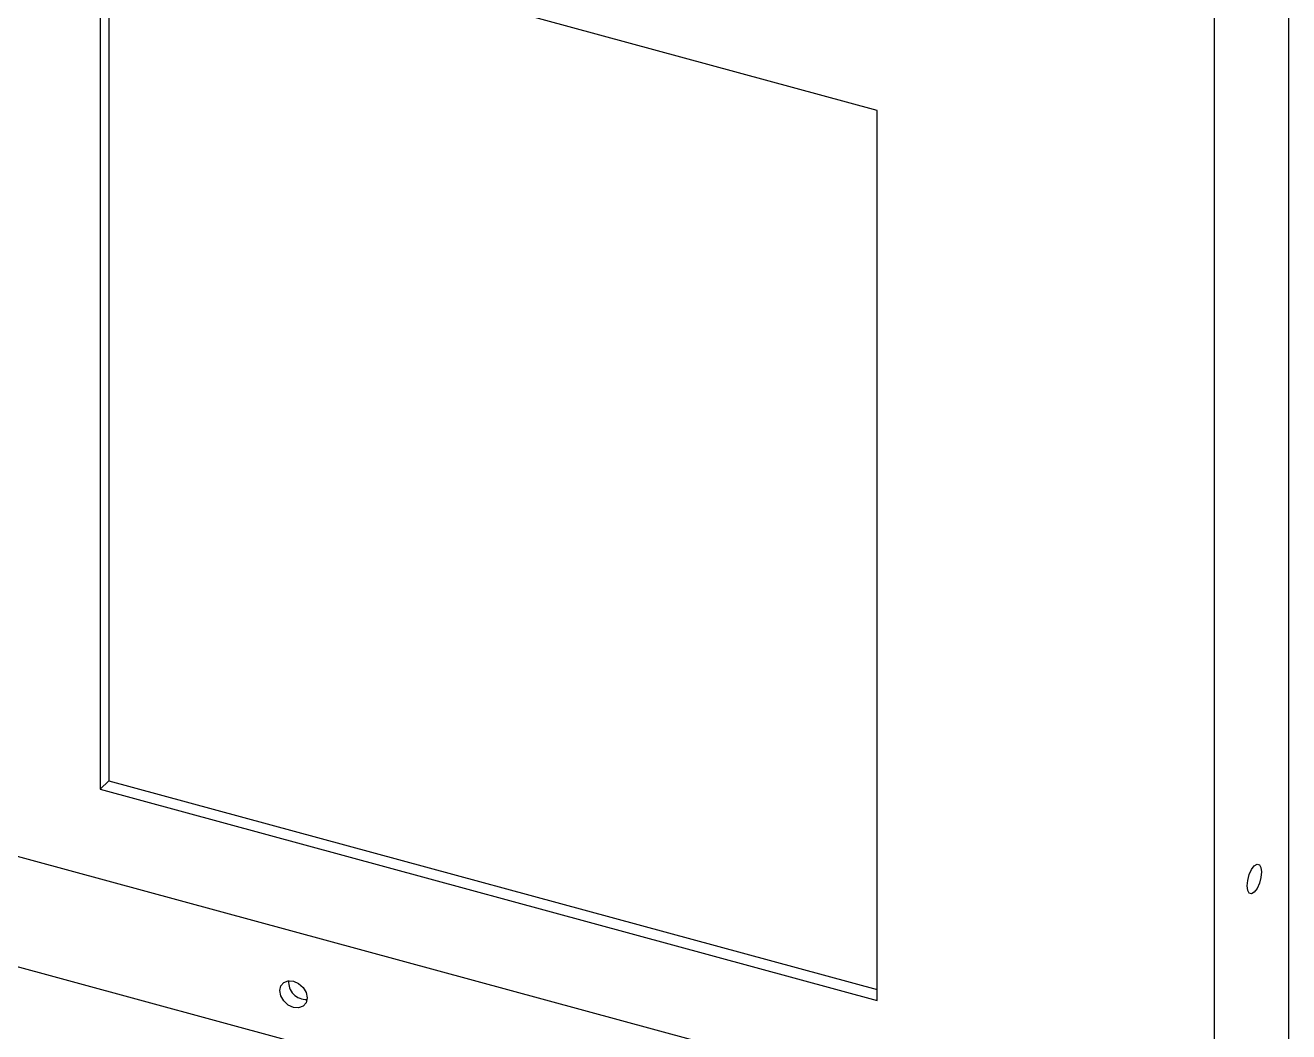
# Model space of a CAD drawing. Header units: millimetres. Extents: x 0 to 836, y 0 to 589.
# Drawn here: x 171.4 to 222.8, y 40 to 81 of the extents above; entities that cross this region are included whole.
import ezdxf

# ---------------------------------------------------------------- set-up
doc = ezdxf.new("R2010")
doc.units = ezdxf.units.MM

msp = doc.modelspace()

# ---------------------------------------------------------------- linework, layer by layer
at = {"color": 7, "linetype": 'Continuous', "lineweight": 25}
for p, q in [((222.84069, 37.93979), (222.84069, 119.37068)), ((219.80717, 116.40987), (219.80717, 34.97898)), ((206.09869, 77.49147), (174.48074, 86.08455)), ((174.48074, 86.08455), (174.48074, 49.86923)), ((174.83076, 85.98942), (174.83076, 50.21086)), ((31.86832, 84.98527), (219.36496, 34.0277)), ((32.21834, 80.39819), (219.71498, 29.44062)), ((206.09869, 41.27615), (206.09869, 77.49147)), ((174.83076, 50.21086), (174.48074, 49.86923)), ((174.48074, 49.86923), (206.09869, 41.27615)), ((174.83076, 50.21086), (206.09869, 41.71291))]:
    msp.add_line(p, q, dxfattribs=at)
at = {"color": 7, "linetype": 'Continuous', "lineweight": 25, "flags": 128}
for points in [[(221.44061, 46.75212), (221.55223, 46.82029), (221.64686, 46.79652), (221.71009, 46.68443), (221.73229, 46.50108), (221.71009, 46.2744), (221.64686, 46.03888), (221.55223, 45.83039), (221.44061, 45.68066), (221.32898, 45.61249), (221.23435, 45.63626), (221.17112, 45.74835), (221.14892, 45.9317), (221.17112, 46.15838), (221.23435, 46.3939), (221.32898, 46.60239), (221.44061, 46.75212)], [(182.34832, 42.06044), (182.55985, 41.96217), (182.73918, 41.7973), (182.859, 41.59093), (182.90108, 41.37448), (182.859, 41.1809), (182.73918, 41.03966), (182.55985, 40.97227), (182.34832, 40.98898), (182.13679, 41.08725), (181.95746, 41.25212), (181.83763, 41.45849), (181.79556, 41.67494), (181.83763, 41.86851), (181.95746, 42.00975), (182.13679, 42.07715), (182.34832, 42.06044)]]:
    msp.add_lwpolyline(points, dxfattribs=at)
at = {"color": 7, "linetype": 'Continuous', "lineweight": 25}
msp.add_arc((182.86327, 42.02732), 0.71569, 175.889983, 272.720084, dxfattribs=at)

doc.saveas('drawing.dxf')
